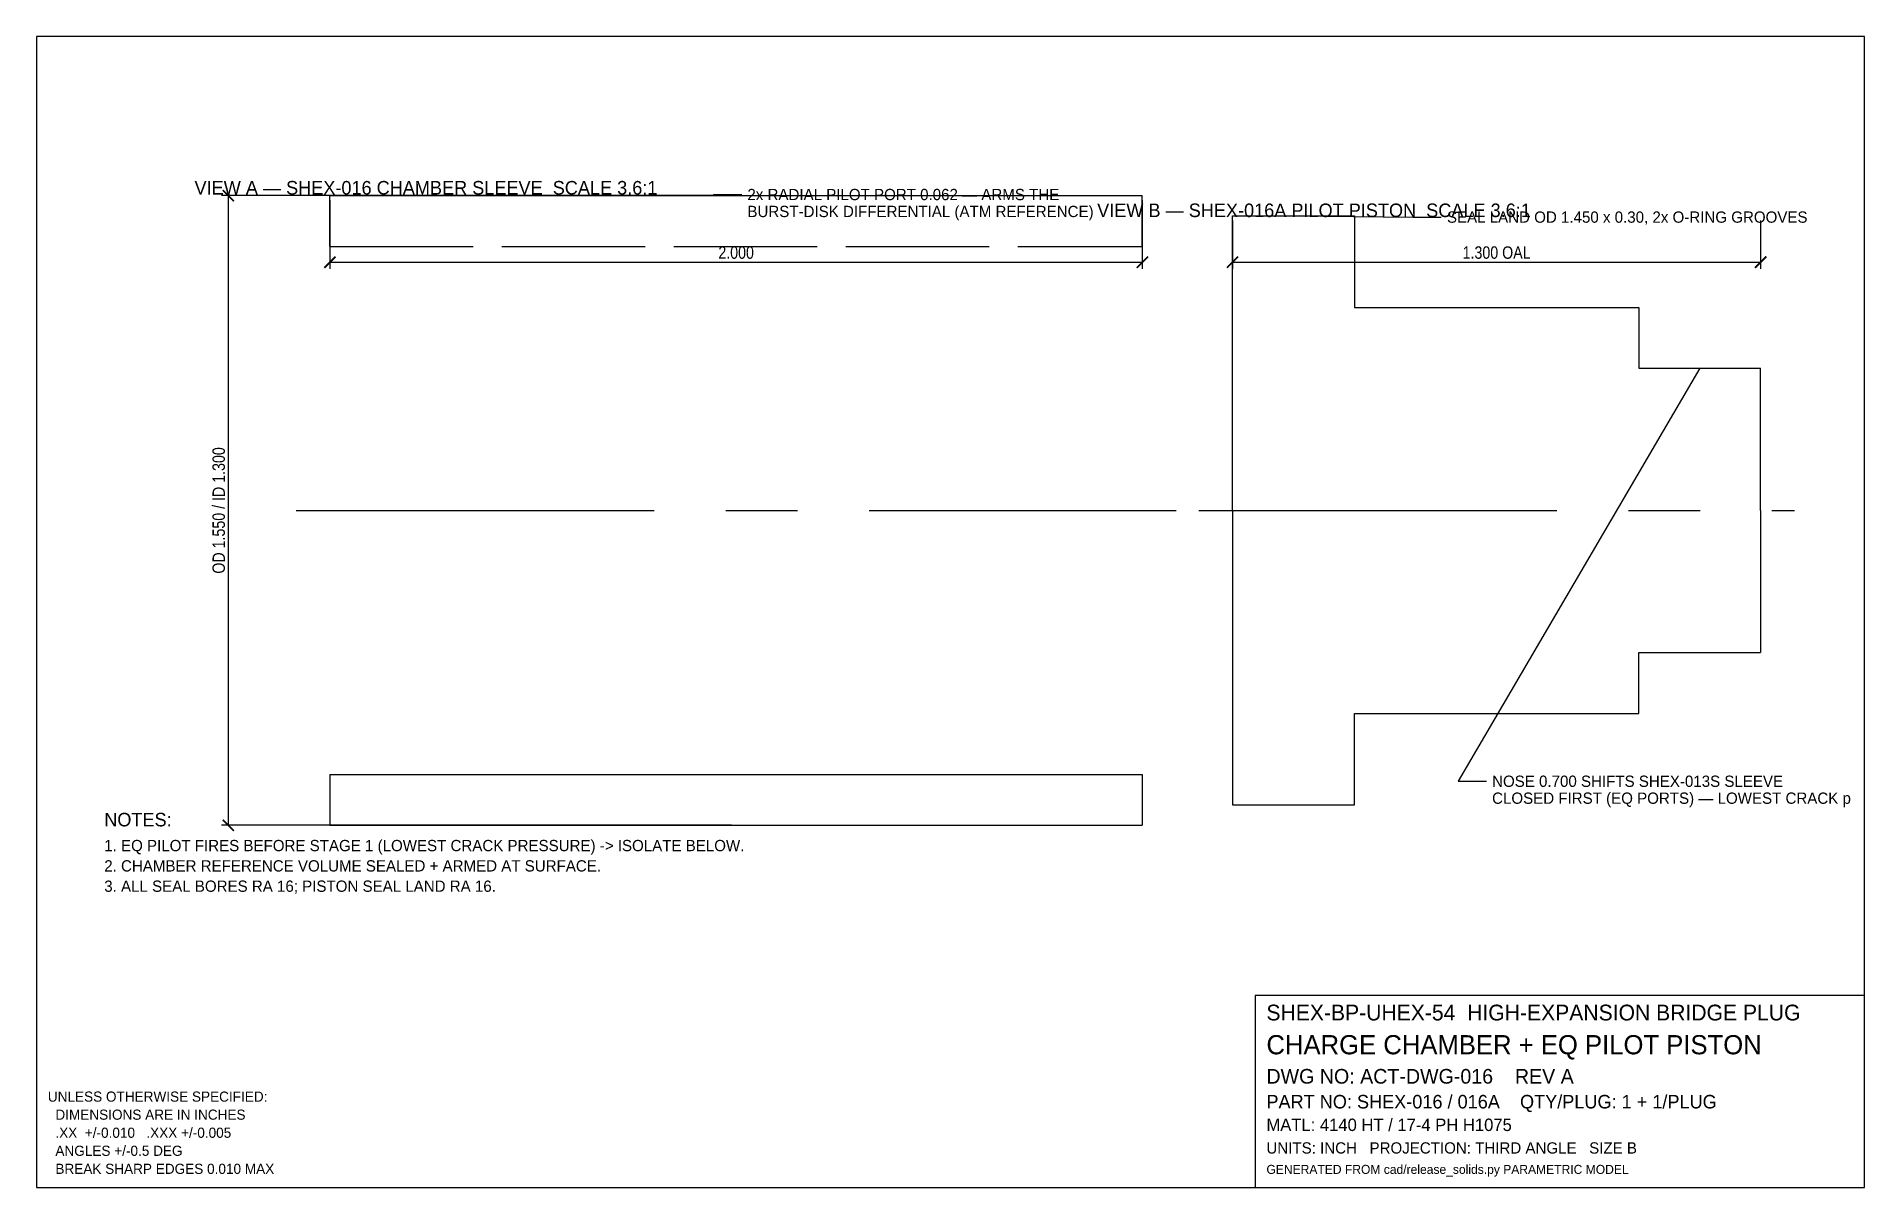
# Model space of a CAD drawing. Header units: inches. Extents: x 0.4 to 16.6, y 0.4 to 10.6.
import ezdxf

# ---------------------------------------------------------------- set-up
doc = ezdxf.new("R2010")
doc.units = ezdxf.units.IN
doc.linetypes.add('CENTER', pattern=[5.08, 3.175, -0.635, 0.635, -0.635])
doc.linetypes.add('DASHED', pattern=[1.524, 1.27, -0.254])
for name, color, linetype in [('BORDER', 7, 'CONTINUOUS'), ('CENTER', 1, 'CENTER'), ('DIM', 4, 'CONTINUOUS'), ('GEOM', 7, 'CONTINUOUS'), ('HIDDEN', 8, 'DASHED'), ('TEXT', 7, 'CONTINUOUS')]:
    doc.layers.add(name, color=color, linetype=linetype)
doc.styles.add('OpenSansCondensed-Light', font='OpenSansCondensed-Light.ttf')
doc.dimstyles.new('EZDXF', dxfattribs={"dimtxt": 0.11, "dimasz": 0.1, "dimexe": 0.06, "dimexo": 0.04, "dimgap": 0.03, "dimtad": 1, "dimdec": 3, "dimlfac": 100, "dimzin": 12, "dimdsep": 46, "dimtxsty": 'OpenSansCondensed-Light', "dimblk": 'ARCHTICK', "dimcen": 2.5, "dimazin": 3, "dimtfac": 0.5, "dimtmove": 2, "dimatfit": 3})

# ---------------------------------------------------------------- blocks, each defined once
blk = doc.blocks.new('_ARCHTICK')
at = {"color": 0, "linetype": 'BYBLOCK', "const_width": 0.15}
blk.add_lwpolyline([(-0.5, -0.5), (0.5, 0.5)], dxfattribs=at)

msp = doc.modelspace()

# ---------------------------------------------------------------- linework, layer by layer
at = {"layer": 'BORDER'}
for points in [[(0.4, 0.4), (16.6, 0.4), (16.6, 10.6), (0.4, 10.6), (0.4, 0.4)], [(11.2, 0.4), (16.6, 0.4), (16.6, 2.1), (11.2, 2.1), (11.2, 0.4)]]:
    msp.add_lwpolyline(points, dxfattribs=at)
at = {"layer": 'CENTER'}
for p, q in [((2.7, 6.4), (10.5, 6.4)), ((10.7, 6.4), (15.98, 6.4))]:
    msp.add_line(p, q, dxfattribs=at)
at = {"layer": 'DIM'}
for points in [[(6.6, 9.19), (6.4, 9.2), (6.65, 9.2)], [(11.54, 9.01), (12.6, 9), (12.85, 9)], [(15.14, 7.66), (13, 4), (13.25, 4)]]:
    msp.add_lwpolyline(points, dxfattribs=at)
at = {"layer": 'GEOM'}
for p, q in [((3, 8.74), (3, 9.19)), ((10.2, 8.74), (10.2, 9.19)), ((11, 6.4), (11, 9.01)), ((15.68, 6.4), (15.68, 7.66)), ((11, 6.4), (11, 3.79)), ((15.68, 6.4), (15.68, 5.14)), ((3, 4.06), (3, 3.61)), ((10.2, 4.06), (10.2, 3.61))]:
    msp.add_line(p, q, dxfattribs=at)
for points in [[(3, 9.19), (10.2, 9.19)], [(11, 9.01), (12.08, 9.01), (12.08, 8.2), (14.6, 8.2), (14.6, 7.66), (15.68, 7.66)], [(11, 3.79), (12.08, 3.79), (12.08, 4.6), (14.6, 4.6), (14.6, 5.14), (15.68, 5.14)], [(3, 4.06), (10.2, 4.06)], [(3, 3.61), (10.2, 3.61)]]:
    msp.add_lwpolyline(points, dxfattribs=at)
at = {"layer": 'HIDDEN'}
msp.add_lwpolyline([(3, 8.74), (10.2, 8.74)], dxfattribs=at)

# ---------------------------------------------------------------- texts
at = {"layer": 'TEXT'}
for s, height, p in [('VIEW A — SHEX-016 CHAMBER SLEEVE  SCALE 3.6:1', 0.12, (1.8, 9.2)), ('2x RADIAL PILOT PORT 0.062 — ARMS THE', 0.1, (6.7, 9.15)), ('BURST-DISK DIFFERENTIAL (ATM REFERENCE)', 0.1, (6.7, 9)), ('VIEW B — SHEX-016A PILOT PISTON  SCALE 3.6:1', 0.12, (9.8, 9)), ('SEAL LAND OD 1.450 x 0.30, 2x O-RING GROOVES', 0.1, (12.9, 8.95)), ('NOSE 0.700 SHIFTS SHEX-013S SLEEVE', 0.1, (13.3, 3.95)), ('CLOSED FIRST (EQ PORTS) — LOWEST CRACK p', 0.1, (13.3, 3.8)), ('NOTES:', 0.12, (1, 3.6)), ('1. EQ PILOT FIRES BEFORE STAGE 1 (LOWEST CRACK PRESSURE) -> ISOLATE BELOW.', 0.1, (1, 3.38)), ('2. CHAMBER REFERENCE VOLUME SEALED + ARMED AT SURFACE.', 0.1, (1, 3.2)), ('3. ALL SEAL BORES RA 16; PISTON SEAL LAND RA 16.', 0.1, (1, 3.02)), ('SHEX-BP-UHEX-54  HIGH-EXPANSION BRIDGE PLUG', 0.14, (11.3, 1.88)), ('CHARGE CHAMBER + EQ PILOT PISTON', 0.17, (11.3, 1.58)), ('DWG NO: ACT-DWG-016    REV A', 0.13, (11.3, 1.32)), ('UNLESS OTHERWISE SPECIFIED:', 0.09, (0.5, 1.16)), ('PART NO: SHEX-016 / 016A    QTY/PLUG: 1 + 1/PLUG', 0.12, (11.3, 1.1)), ('  DIMENSIONS ARE IN INCHES', 0.09, (0.5, 1)), ('MATL: 4140 HT / 17-4 PH H1075', 0.11, (11.3, 0.9)), ('  .XX  +/-0.010   .XXX +/-0.005', 0.09, (0.5, 0.84)), ('  ANGLES +/-0.5 DEG', 0.09, (0.5, 0.68)), ('UNITS: INCH   PROJECTION: THIRD ANGLE   SIZE B', 0.1, (11.3, 0.7)), ('  BREAK SHARP EDGES 0.010 MAX', 0.09, (0.5, 0.52)), ('GENERATED FROM cad/release_solids.py PARAMETRIC MODEL', 0.08, (11.3, 0.52))]:
    msp.add_text(s, height=height, dxfattribs=at).set_placement(p)

# ---------------------------------------------------------------- dimensions: what is measured, and where the dimension line sits
at = {"layer": 'DIM'}
msp.add_linear_dim(base=(2.1, 3.61), p1=(6.6, 3.61), p2=(6.6, 9.19), angle=90, text='OD 1.550 / ID 1.300', dimstyle='EZDXF', override={"dimlfac": 0.277778}, dxfattribs=at).render()
for base, p1, p2, text in [((3, 8.6), (3, 9.19), (10.2, 9.19), '2.000'), ((11, 8.6), (11, 9.01), (15.68, 9.01), '1.300 OAL')]:
    msp.add_linear_dim(base=base, p1=p1, p2=p2, text=text, dimstyle='EZDXF', override={"dimlfac": 0.277778}, dxfattribs=at).render()

doc.saveas('drawing.dxf')
